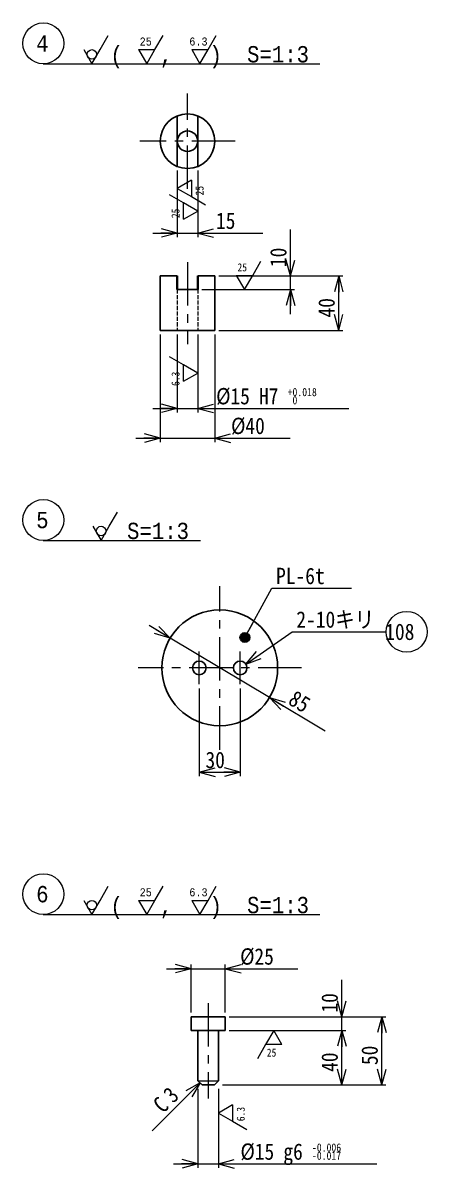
# Model space of a CAD drawing. Header units: millimetres. Extents: x 28 to 14464, y 24 to 7000.
# Drawn here: x 14167 to 14464, y 759 to 1599 of the extents above; entities that cross this region are included whole.
import ezdxf

# ---------------------------------------------------------------- set-up
doc = ezdxf.new("R2010")
doc.units = ezdxf.units.MM
doc.linetypes.add('CENTER', pattern=[50.7, 31.8, -6.3, 6.3, -6.3])
doc.linetypes.add('DASHED', pattern=[4, 3, -1])
doc.layers.add('GR3_Layer1', color=7, linetype='Continuous')
doc.styles.add('FX_VECTOR', font='MONOTXT.SHX', dxfattribs={"bigfont": 'BIGFONT.SHX'})
doc.styles.add('ＭＳ 明朝', font='')
doc.styles.get('ＭＳ 明朝').set_extended_font_data('ＭＳ 明朝')

# ---------------------------------------------------------------- blocks, each defined once
blk = doc.blocks.new('BLKF025')
at = {"layer": 'GR3_Layer1', "color": 7, "linetype": 'CENTER', "lineweight": 13}
blk.add_line((14302.91, 880.07), (14302.91, 810.07), dxfattribs=at)
at = {"layer": 'GR3_Layer1', "color": 3, "linetype": 'Continuous', "lineweight": 25}
for p, q in [((14315.41, 870.07), (14290.41, 870.07)), ((14290.41, 870.07), (14290.41, 860.07)), ((14315.41, 860.07), (14315.41, 870.07)), ((14315.41, 860.07), (14290.41, 860.07)), ((14295.41, 860.07), (14295.41, 823.07)), ((14310.41, 860.07), (14310.41, 823.07)), ((14295.41, 823.07), (14298.41, 820.07)), ((14298.41, 820.07), (14307.41, 820.07)), ((14307.41, 820.07), (14310.41, 823.07))]:
    blk.add_line(p, q, dxfattribs=at)
blk = doc.blocks.new('FXTIP_ARROW_E')
at = {"color": 0, "linetype": 'Continuous', "lineweight": -2}
for q in [(-1, 0), (-0.966, 0.259), (-0.966, -0.259)]:
    blk.add_line((0, 0), q, dxfattribs=at)
blk = doc.blocks.new('FXTIP_ARROW_S')
at = {"color": 0, "linetype": 'Continuous', "lineweight": -2}
for q in [(-1, 0), (-0.966, 0.259), (-0.966, -0.259)]:
    blk.add_line((0, 0), q, dxfattribs=at)
blk = doc.blocks.new('FXTIP_BLACKDOT_S')
at = {"color": 0, "linetype": 'Continuous', "lineweight": -2}
blk.add_line((0, 0), (-1, 0), dxfattribs=at)
blk.add_lwpolyline([(-0.15, 0, 0.3, 0.3, 1), (0.15, 0, 0.3, 0.3, 1)], format="xyseb", close=True, dxfattribs=at)
blk.add_circle((0, 0), 0.3, dxfattribs=at)
blk = doc.blocks.new('BLKF094')
at = {"layer": 'GR3_Layer1', "color": 7, "linetype": 'CENTER', "lineweight": 13}
blk.add_line((14287.73, 1423.6), (14287.73, 1363.6), dxfattribs=at)
at = {"layer": 'GR3_Layer1', "color": 3, "linetype": 'Continuous', "lineweight": 25}
for p, q in [((14267.73, 1413.6), (14267.73, 1373.6)), ((14280.23, 1413.6), (14267.73, 1413.6)), ((14307.73, 1413.6), (14295.23, 1413.6)), ((14307.73, 1373.6), (14307.73, 1413.6)), ((14267.73, 1373.6), (14307.73, 1373.6))]:
    blk.add_line(p, q, dxfattribs=at)
at = {"layer": 'GR3_Layer1', "color": 3, "linetype": 'Continuous', "lineweight": 35}
for p, q in [((14280.23, 1413.6), (14280.23, 1403.6)), ((14295.23, 1413.6), (14295.23, 1403.6))]:
    blk.add_line(p, q, dxfattribs=at)
at = {"layer": 'GR3_Layer1', "color": 7, "linetype": 'DASHED', "lineweight": 13}
for p, q in [((14280.23, 1403.6), (14280.23, 1373.6)), ((14295.23, 1403.6), (14295.23, 1373.6))]:
    blk.add_line(p, q, dxfattribs=at)

msp = doc.modelspace()

# ---------------------------------------------------------------- linework, layer by layer
at = {"layer": 'GR3_Layer1', "color": 7, "linetype": 'Continuous', "lineweight": 13}
for p, q in [((14223.54, 1579.65), (14229.54, 1590.05)), ((14263.74, 1579.65), (14269.74, 1590.05)), ((14302.78, 1579.65), (14308.78, 1590.05)), ((14211.54, 1579.65), (14217.54, 1569.26)), ((14217.54, 1569.26), (14223.54, 1579.65)), ((14251.74, 1579.65), (14257.74, 1569.26)), ((14251.74, 1579.65), (14263.74, 1579.65)), ((14257.74, 1569.26), (14263.74, 1579.65)), ((14290.78, 1579.65), (14296.78, 1569.26)), ((14290.78, 1579.65), (14302.78, 1579.65)), ((14296.78, 1569.26), (14302.78, 1579.65)), ((14181.88, 1569.26), (14384.94, 1569.26)), ((14280.23, 1490.91), (14280.23, 1442.1)), ((14295.23, 1490.91), (14295.23, 1442.1)), ((14290.62, 1483.83), (14280.23, 1477.83)), ((14290.62, 1483.83), (14290.62, 1471.83)), ((14284.84, 1467.15), (14274.45, 1473.15)), ((14280.23, 1477.83), (14290.62, 1471.83)), ((14290.62, 1471.83), (14301.01, 1465.83)), ((14295.23, 1461.15), (14284.84, 1467.15)), ((14284.84, 1455.15), (14284.84, 1467.15)), ((14284.84, 1455.15), (14295.23, 1461.15)), ((14363.35, 1413.6), (14363.35, 1447.56)), ((14262.23, 1445.1), (14280.23, 1445.1)), ((14280.23, 1445.1), (14295.23, 1445.1)), ((14295.23, 1445.1), (14342.96, 1445.1)), ((14335.55, 1413.99), (14341.55, 1424.38)), ((14310.73, 1413.6), (14366.35, 1413.6)), ((14310.73, 1413.6), (14401.74, 1413.6)), ((14323.55, 1413.99), (14329.55, 1403.6)), ((14323.55, 1413.99), (14335.55, 1413.99)), ((14329.55, 1403.6), (14335.55, 1413.99)), ((14363.35, 1403.6), (14363.35, 1413.6)), ((14398.74, 1373.6), (14398.74, 1413.6)), ((14298.23, 1403.6), (14366.35, 1403.6)), ((14363.35, 1385.6), (14363.35, 1403.6)), ((14267.73, 1370.6), (14267.73, 1291.59)), ((14280.23, 1370.6), (14280.23, 1313.39)), ((14295.23, 1370.6), (14295.23, 1313.39)), ((14307.73, 1370.6), (14307.73, 1291.59)), ((14310.73, 1373.6), (14401.74, 1373.6)), ((14284.84, 1348.33), (14274.45, 1354.33)), ((14295.23, 1342.33), (14284.84, 1348.33)), ((14284.84, 1336.33), (14284.84, 1348.33)), ((14284.84, 1336.33), (14295.23, 1342.33)), ((14262.23, 1316.39), (14280.23, 1316.39)), ((14280.23, 1316.39), (14295.23, 1316.39)), ((14295.23, 1316.39), (14406.19, 1316.39)), ((14249.73, 1294.59), (14267.73, 1294.59)), ((14267.73, 1294.59), (14307.73, 1294.59)), ((14307.73, 1294.59), (14363.12, 1294.59)), ((14230.24, 1229.92), (14236.24, 1240.31)), ((14218.24, 1229.92), (14224.24, 1219.52)), ((14224.24, 1219.52), (14230.24, 1229.92)), ((14181.88, 1219.52), (14297.16, 1219.52)), ((14329.84, 1148.33), (14349.71, 1184.49)), ((14349.71, 1184.49), (14408.21, 1184.49)), ((14274.92, 1147.85), (14259.48, 1157.1)), ((14330.49, 1128.86), (14364.59, 1152.5)), ((14364.59, 1152.5), (14433.59, 1152.5)), ((14347.85, 1104.18), (14274.92, 1147.85)), ((14296.38, 1111.01), (14296.38, 1046.5)), ((14326.38, 1111.01), (14326.38, 1046.5)), ((14347.85, 1104.18), (14388.65, 1079.74)), ((14296.38, 1049.5), (14326.38, 1049.5)), ((14223.54, 955.41), (14229.54, 965.8)), ((14263.74, 955.41), (14269.74, 965.8)), ((14302.78, 955.41), (14308.78, 965.8)), ((14211.54, 955.41), (14217.54, 945.01)), ((14217.54, 945.01), (14223.54, 955.41)), ((14251.74, 955.41), (14257.74, 945.01)), ((14251.74, 955.41), (14263.74, 955.41)), ((14257.74, 945.01), (14263.74, 955.41)), ((14290.78, 955.41), (14296.78, 945.01)), ((14290.78, 955.41), (14302.78, 955.41)), ((14296.78, 945.01), (14302.78, 955.41)), ((14181.88, 945.01), (14384.94, 945.01)), ((14290.41, 873.07), (14290.41, 908.28)), ((14315.41, 873.07), (14315.41, 908.28)), ((14272.41, 905.28), (14290.41, 905.28)), ((14290.41, 905.28), (14315.41, 905.28)), ((14315.41, 905.28), (14368.73, 905.28)), ((14401, 870.07), (14401, 897.07)), ((14318.41, 870.07), (14404, 870.07)), ((14318.41, 870.07), (14433.36, 870.07)), ((14401, 860.07), (14401, 870.07)), ((14430.36, 820.07), (14430.36, 870.07)), ((14318.41, 860.07), (14404, 860.07)), ((14351.07, 860.07), (14345.07, 849.68)), ((14357.07, 849.68), (14351.07, 860.07)), ((14401, 820.07), (14401, 860.07)), ((14345.07, 849.68), (14339.07, 839.29)), ((14357.07, 849.68), (14345.07, 849.68)), ((14296.91, 821.57), (14261.75, 786.41)), ((14295.41, 823.07), (14310.41, 823.07)), ((14295.41, 817.07), (14295.41, 759.11)), ((14310.41, 817.07), (14310.41, 759.11)), ((14313.41, 820.07), (14404, 820.07)), ((14313.41, 820.07), (14433.36, 820.07)), ((14320.81, 805.39), (14310.41, 799.39)), ((14310.41, 799.39), (14320.81, 793.39)), ((14320.81, 805.39), (14320.81, 793.39)), ((14320.81, 793.39), (14331.2, 787.39)), ((14277.41, 762.11), (14295.41, 762.11)), ((14295.41, 762.11), (14310.41, 762.11)), ((14310.41, 762.11), (14426.71, 762.11))]:
    msp.add_line(p, q, dxfattribs=at)
at = {"layer": 'GR3_Layer1', "color": 7, "linetype": 'CENTER', "lineweight": 13}
for p, q in [((14287.73, 1477.45), (14287.73, 1547.45)), ((14322.73, 1512.45), (14252.73, 1512.45)), ((14311.38, 1066.01), (14311.38, 1186.01)), ((14296.38, 1114.01), (14296.38, 1138.01)), ((14326.38, 1114.01), (14326.38, 1138.01)), ((14371.38, 1126.01), (14251.38, 1126.01))]:
    msp.add_line(p, q, dxfattribs=at)
at = {"layer": 'GR3_Layer1', "color": 3, "linetype": 'Continuous', "lineweight": 25}
for p, q in [((14280.23, 1531), (14280.23, 1493.91)), ((14295.23, 1531), (14295.23, 1493.91)), ((14295.23, 1403.6), (14280.23, 1403.6))]:
    msp.add_line(p, q, dxfattribs=at)
at = {"layer": 'GR3_Layer1', "color": 7, "linetype": 'Continuous', "lineweight": 13}
for centre, radius in [((14181.88, 1584.26), 15), ((14217.54, 1576.19), 3.46), ((14181.88, 1234.52), 15), ((14224.24, 1226.45), 3.46), ((14448.59, 1152.5), 15), ((14181.88, 960.01), 15), ((14217.54, 951.94), 3.46)]:
    msp.add_circle(centre, radius, dxfattribs=at)
at = {"layer": 'GR3_Layer1', "color": 3, "linetype": 'Continuous', "lineweight": 25}
for centre, radius in [((14287.73, 1512.45), 20), ((14287.73, 1512.45), 7.5), ((14311.38, 1126.01), 42.5), ((14296.38, 1126.01), 5), ((14326.38, 1126.01), 5)]:
    msp.add_circle(centre, radius, dxfattribs=at)

# ---------------------------------------------------------------- block references
at = {"layer": 'GR3_Layer1', "color": 7, "linetype": 'Continuous', "lineweight": 13, "xscale": 12, "yscale": 12}
for name, p, rotation in [('FXTIP_ARROW_E', (14280.23, 1445.1), 360), ('FXTIP_ARROW_S', (14295.23, 1445.1), 180), ('FXTIP_ARROW_S', (14363.35, 1413.6), 270), ('FXTIP_ARROW_E', (14398.74, 1413.6), 90), ('FXTIP_ARROW_E', (14363.35, 1403.6), 90), ('FXTIP_ARROW_S', (14398.74, 1373.6), 270), ('FXTIP_ARROW_E', (14280.23, 1316.39), 360), ('FXTIP_ARROW_S', (14295.23, 1316.39), 180), ('FXTIP_ARROW_E', (14267.73, 1294.59), 360), ('FXTIP_ARROW_S', (14307.73, 1294.59), 180), ('FXTIP_BLACKDOT_S', (14329.84, 1148.33), 241.2059986889944), ('FXTIP_ARROW_S', (14274.92, 1147.85), 329.0847158234143), ('FXTIP_ARROW_S', (14330.49, 1128.86), 214.7314354485337), ('FXTIP_ARROW_S', (14347.85, 1104.18), 149.0847158234186), ('FXTIP_ARROW_S', (14296.38, 1049.5), 180), ('FXTIP_ARROW_E', (14326.38, 1049.5), 360), ('FXTIP_ARROW_E', (14290.41, 905.28), 360), ('FXTIP_ARROW_S', (14315.41, 905.28), 180), ('FXTIP_ARROW_S', (14401, 870.07), 270), ('FXTIP_ARROW_E', (14430.36, 870.07), 90), ('FXTIP_ARROW_E', (14401, 860.07), 90), ('FXTIP_ARROW_S', (14401, 820.07), 270), ('FXTIP_ARROW_S', (14430.36, 820.07), 270), ('FXTIP_ARROW_S', (14296.91, 821.57), 44.99999999999834), ('FXTIP_ARROW_E', (14295.41, 762.11), 360), ('FXTIP_ARROW_S', (14310.41, 762.11), 180)]:
    msp.add_blockref(name, p, dxfattribs=dict(at, rotation=rotation))
at = {"layer": 'GR3_Layer1', "color": 3, "linetype": 'Continuous', "lineweight": 25}
for name in ['BLKF094', 'BLKF025']:
    msp.add_blockref(name, (0, 0), dxfattribs=at)

# ---------------------------------------------------------------- texts
at = {"layer": 'GR3_Layer1', "color": 6, "linetype": 'Continuous', "lineweight": 0, "width": 0.875}
for s, height, style, p in [('4', 12, 'FX_VECTOR', (14176.63, 1578.26)), ('25', 5.891, 'FX_VECTOR', (14252.58, 1582.65)), ('6.3', 5.891, 'FX_VECTOR', (14289.05, 1582.65)), ('(   ,   )', 12, 'FX_VECTOR', (14231.15, 1569.76)), ('S=1:3', 12, 'FX_VECTOR', (14331.44, 1570.26)), ('15', 12, 'ＭＳ 明朝', (14308.6, 1448.1)), ('5', 12, 'FX_VECTOR', (14176.63, 1228.52)), ('S=1:3', 12, 'FX_VECTOR', (14243.34, 1220.52)), ('PL-6t', 12, 'ＭＳ 明朝', (14352.71, 1187.49)), ('2-10キリ', 12, 'ＭＳ 明朝', (14367.59, 1155.5)), ('6', 12, 'FX_VECTOR', (14176.63, 954.01)), ('(   ,   )', 12, 'FX_VECTOR', (14231.15, 945.51)), ('25', 5.891, 'FX_VECTOR', (14252.58, 958.41)), ('6.3', 5.891, 'FX_VECTOR', (14289.05, 958.41)), ('S=1:3', 12, 'FX_VECTOR', (14331.44, 946.01)), ('%%c', 12, 'ＭＳ 明朝', (14326.32, 908.28)), ('25', 12, 'ＭＳ 明朝', (14336.82, 908.28))]:
    msp.add_text(s, height=height, dxfattribs=dict(at, style=style)).set_placement(p)
at = {"layer": 'GR3_Layer1', "color": 6, "linetype": 'Continuous', "lineweight": 0, "style": 'ＭＳ 明朝', "width": 0.875}
for s, height, rotation, p in [('25', 5.891, 90, (14299.51, 1472.67)), ('25', 5.891, 90, (14281.84, 1456)), ('10', 12, 90, (14360.35, 1420.08)), ('25', 5.891, 0, (14324.39, 1416.99)), ('40', 12, 90, (14395.74, 1383.1)), ('6.3', 5.891, 90, (14281.84, 1332.87)), ('%%c', 12, 0, (14308.71, 1319.39)), ('15', 12, 0, (14319.21, 1319.39)), ('H7', 12, 0, (14340.21, 1319.39)), ('+0.018', 6, 0, (14361.21, 1325.39)), (' 0', 6, 0, (14361.21, 1319.39)), ('%%c', 12, 0, (14319.67, 1297.59)), ('40', 12, 0, (14330.17, 1297.59)), ('108', 12, 0, (14432.84, 1146.5)), ('85', 12, 329.08472, (14360.78, 1099.93)), ('30', 12, 0, (14300.88, 1052.5)), ('10', 12, 90, (14398, 873.07)), ('25', 5.891, 0, (14345.91, 840.79)), ('40', 12, 90, (14398, 829.57)), ('50', 12, 90, (14427.36, 834.57)), ('3', 12, 45, (14277.21, 806.11)), ('C', 12, 45, (14269.79, 798.69)), ('6.3', 5.891, 90, (14329.7, 793.39)), ('%%c', 12, 0, (14326.56, 765.11)), ('15', 12, 0, (14337.06, 765.11)), ('g6', 12, 0, (14358.06, 765.11)), ('-0.006', 6, 0, (14379.06, 771.11)), ('-0.017', 6, 0, (14379.06, 765.11))]:
    msp.add_text(s, height=height, rotation=rotation, dxfattribs=at).set_placement(p)

doc.saveas('drawing.dxf')
